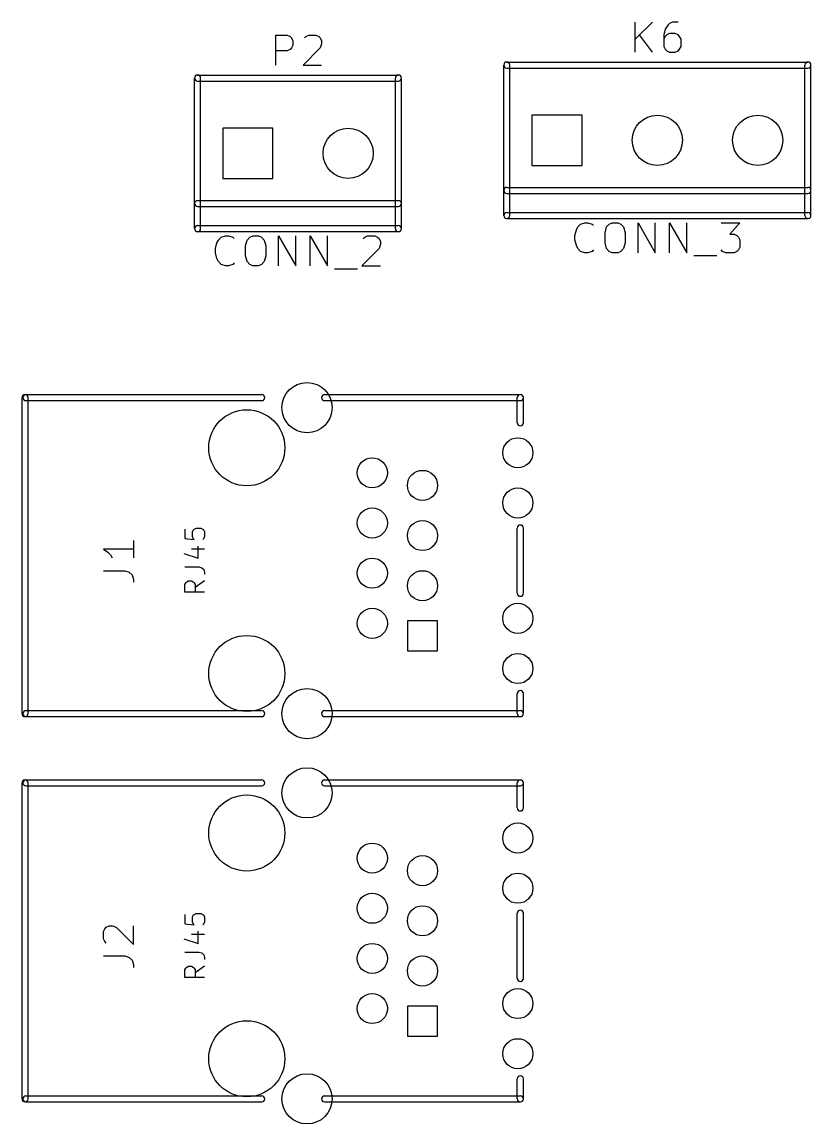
# Model space of a CAD drawing. Extents: x 20 to 120, y -190 to -25.
# Drawn here: x 26.2 to 66.1, y -92.6 to -36.8 of the extents above; entities that cross this region are included whole.
import ezdxf

# ---------------------------------------------------------------- set-up
doc = ezdxf.new("R2010")
doc.units = 0
doc.header["$MEASUREMENT"] = 0
doc.layers.add('BLACK', color=250, linetype='CONTINUOUS')

msp = doc.modelspace()

# ---------------------------------------------------------------- linework, layer by layer
at = {"layer": 'BLACK'}
for p, q in [((57.1935, -38.3105), (57.1935, -36.7865)), ((58.0644, -36.7865), (57.1935, -37.6573)), ((59.0804, -36.7865), (58.9353, -36.859)), ((59.3707, -36.7865), (59.0804, -36.7865)), ((58.7175, -37.1493), (58.645, -37.4396)), ((58.8627, -36.9316), (58.7175, -37.1493)), ((58.9353, -37.367), (58.7901, -37.4396)), ((58.9353, -36.859), (58.8627, -36.9316)), ((59.2255, -37.367), (58.9353, -37.367)), ((59.3707, -37.4396), (59.2255, -37.367)), ((39.0071, -38.9709), (39.0071, -37.4469)), ((39.0071, -37.4469), (39.5877, -37.4469)), ((39.5877, -37.4469), (39.7329, -37.5194)), ((39.7329, -37.5194), (39.8054, -37.592)), ((39.8054, -37.592), (39.878, -37.7371)), ((39.878, -37.7371), (39.878, -37.9549)), ((40.4586, -37.592), (40.5311, -37.5194)), ((40.5311, -37.5194), (40.6763, -37.4469)), ((40.6763, -37.4469), (41.0391, -37.4469)), ((41.0391, -37.4469), (41.1843, -37.5194)), ((41.1843, -37.5194), (41.2569, -37.592)), ((41.2569, -37.592), (41.3294, -37.7371)), ((41.3294, -37.8823), (41.2569, -38.1)), ((41.3294, -37.7371), (41.3294, -37.8823)), ((58.0644, -38.3105), (57.4113, -37.4396)), ((58.645, -37.4396), (58.645, -38.0202)), ((58.7175, -37.5122), (58.645, -37.6573)), ((58.7901, -37.4396), (58.7175, -37.5122)), ((59.4433, -37.5122), (59.3707, -37.4396)), ((59.5158, -37.6573), (59.4433, -37.5122)), ((59.5158, -38.0202), (59.5158, -37.6573)), ((39.5877, -38.2451), (39.0071, -38.2451)), ((39.7329, -38.1726), (39.5877, -38.2451)), ((39.8054, -38.1), (39.7329, -38.1726)), ((39.878, -37.9549), (39.8054, -38.1)), ((41.2569, -38.1), (40.386, -38.9709)), ((58.645, -38.0202), (58.7175, -38.1653)), ((58.7175, -38.1653), (58.7901, -38.2379)), ((58.7901, -38.2379), (58.9353, -38.3105)), ((58.9353, -38.3105), (59.2255, -38.3105)), ((59.2255, -38.3105), (59.3707, -38.2379)), ((59.3707, -38.2379), (59.4433, -38.1653)), ((59.4433, -38.1653), (59.5158, -38.0202)), ((40.386, -38.9709), (41.3294, -38.9709)), ((50.546, -46.5836), (50.546, -38.9636)), ((50.6984, -38.8112), (65.9384, -38.8112)), ((50.8508, -46.5836), (50.8508, -38.9636)), ((65.786, -46.5836), (65.786, -38.9636)), ((66.0908, -46.5836), (66.0908, -38.9636)), ((35.052, -39.4716), (45.212, -39.4716)), ((50.6984, -39.116), (65.9384, -39.116)), ((34.8996, -47.244), (34.8996, -39.624)), ((35.052, -39.7764), (45.212, -39.7764)), ((35.2044, -47.244), (35.2044, -39.624)), ((45.0596, -47.244), (45.0596, -39.624)), ((45.3644, -47.244), (45.3644, -39.624)), ((51.9684, -41.5036), (51.9684, -44.0436)), ((54.5084, -41.5036), (51.9684, -41.5036)), ((54.5084, -44.0436), (54.5084, -41.5036)), ((36.322, -42.164), (36.322, -44.704)), ((38.862, -42.164), (36.322, -42.164)), ((38.862, -44.704), (38.862, -42.164)), ((51.9684, -44.0436), (54.5084, -44.0436)), ((36.322, -44.704), (38.862, -44.704)), ((50.6984, -45.1612), (65.9384, -45.1612)), ((50.6984, -45.466), (65.9384, -45.466)), ((35.052, -45.8216), (45.212, -45.8216)), ((35.052, -46.1264), (45.212, -46.1264)), ((50.6984, -46.4312), (65.9384, -46.4312)), ((50.6984, -46.736), (65.9384, -46.736)), ((35.052, -47.0916), (45.212, -47.0916)), ((35.052, -47.3964), (45.212, -47.3964)), ((54.1455, -47.5996), (54.2181, -47.3093)), ((54.2181, -47.3093), (54.2907, -47.1642)), ((54.2907, -47.1642), (54.4358, -47.019)), ((54.4358, -47.019), (54.6535, -46.9465)), ((54.6535, -46.9465), (54.7987, -46.9465)), ((54.7987, -46.9465), (55.0164, -47.019)), ((55.0164, -47.019), (55.089, -47.0916)), ((55.6695, -47.4545), (55.7421, -47.1642)), ((55.7421, -47.1642), (55.8873, -47.019)), ((55.8873, -47.019), (56.0324, -46.9465)), ((56.0324, -46.9465), (56.3227, -46.9465)), ((56.3227, -46.9465), (56.4678, -47.019)), ((56.4678, -47.019), (56.613, -47.1642)), ((56.613, -47.1642), (56.6855, -47.4545)), ((57.3387, -48.4705), (57.3387, -46.9465)), ((57.3387, -46.9465), (58.2095, -48.4705)), ((58.2095, -48.4705), (58.2095, -46.9465)), ((58.9353, -48.4705), (58.9353, -46.9465)), ((58.9353, -46.9465), (59.8061, -48.4705)), ((59.8061, -48.4705), (59.8061, -46.9465)), ((61.5478, -46.9465), (62.4913, -46.9465)), ((62.4913, -46.9465), (61.9833, -47.527)), ((35.9591, -48.26), (36.0317, -47.9697)), ((36.0317, -47.9697), (36.1043, -47.8246)), ((36.1043, -47.8246), (36.2494, -47.6794)), ((36.2494, -47.6794), (36.4671, -47.6069)), ((36.4671, -47.6069), (36.6123, -47.6069)), ((36.6123, -47.6069), (36.83, -47.6794)), ((36.83, -47.6794), (36.9026, -47.752)), ((37.4831, -48.1149), (37.5557, -47.8246)), ((37.5557, -47.8246), (37.7009, -47.6794)), ((37.7009, -47.6794), (37.846, -47.6069)), ((37.846, -47.6069), (38.1363, -47.6069)), ((38.1363, -47.6069), (38.2814, -47.6794)), ((38.2814, -47.6794), (38.4266, -47.8246)), ((38.4266, -47.8246), (38.4991, -48.1149)), ((39.1523, -49.1309), (39.1523, -47.6069)), ((39.1523, -47.6069), (40.0231, -49.1309)), ((40.0231, -49.1309), (40.0231, -47.6069)), ((40.7489, -49.1309), (40.7489, -47.6069)), ((40.7489, -47.6069), (41.6197, -49.1309)), ((41.6197, -49.1309), (41.6197, -47.6069)), ((43.434, -47.752), (43.5066, -47.6794)), ((43.5066, -47.6794), (43.6517, -47.6069)), ((43.6517, -47.6069), (44.0146, -47.6069)), ((44.0146, -47.6069), (44.1597, -47.6794)), ((44.1597, -47.6794), (44.2323, -47.752)), ((44.2323, -47.752), (44.3049, -47.8971)), ((44.3049, -47.8971), (44.3049, -48.0423)), ((54.1455, -47.8173), (54.1455, -47.5996)), ((54.2181, -48.1076), (54.1455, -47.8173)), ((55.6695, -47.9625), (55.6695, -47.4545)), ((55.7421, -48.2527), (55.6695, -47.9625)), ((56.6855, -47.9625), (56.613, -48.2527)), ((56.6855, -47.4545), (56.6855, -47.9625)), ((61.9833, -47.527), (62.201, -47.527)), ((62.201, -47.527), (62.3461, -47.5996)), ((62.3461, -47.5996), (62.4187, -47.6722)), ((62.4187, -47.6722), (62.4913, -47.8173)), ((62.4913, -47.8173), (62.4913, -48.1802)), ((35.9591, -48.4777), (35.9591, -48.26)), ((36.0317, -48.768), (35.9591, -48.4777)), ((37.4831, -48.6229), (37.4831, -48.1149)), ((38.4991, -48.1149), (38.4991, -48.6229)), ((44.2323, -48.26), (43.3614, -49.1309)), ((44.3049, -48.0423), (44.2323, -48.26)), ((54.2907, -48.2527), (54.2181, -48.1076)), ((54.4358, -48.3979), (54.2907, -48.2527)), ((54.6535, -48.4705), (54.4358, -48.3979)), ((54.7987, -48.4705), (54.6535, -48.4705)), ((55.0164, -48.3979), (54.7987, -48.4705)), ((55.089, -48.3253), (55.0164, -48.3979)), ((55.8873, -48.3979), (55.7421, -48.2527)), ((56.0324, -48.4705), (55.8873, -48.3979)), ((56.3227, -48.4705), (56.0324, -48.4705)), ((56.4678, -48.3979), (56.3227, -48.4705)), ((56.613, -48.2527), (56.4678, -48.3979)), ((61.6204, -48.3979), (61.5478, -48.3253)), ((61.7655, -48.4705), (61.6204, -48.3979)), ((62.201, -48.4705), (61.7655, -48.4705)), ((62.3461, -48.3979), (62.201, -48.4705)), ((62.4187, -48.3253), (62.3461, -48.3979)), ((62.4913, -48.1802), (62.4187, -48.3253)), ((36.1043, -48.9131), (36.0317, -48.768)), ((36.2494, -49.0583), (36.1043, -48.9131)), ((36.4671, -49.1309), (36.2494, -49.0583)), ((36.83, -49.0583), (36.6123, -49.1309)), ((36.9026, -48.9857), (36.83, -49.0583)), ((37.5557, -48.9131), (37.4831, -48.6229)), ((37.7009, -49.0583), (37.5557, -48.9131)), ((37.846, -49.1309), (37.7009, -49.0583)), ((38.2814, -49.0583), (38.1363, -49.1309)), ((38.4266, -48.9131), (38.2814, -49.0583)), ((38.4991, -48.6229), (38.4266, -48.9131)), ((60.169, -48.6156), (61.3301, -48.6156)), ((36.6123, -49.1309), (36.4671, -49.1309)), ((38.1363, -49.1309), (37.846, -49.1309)), ((41.9826, -49.276), (43.1437, -49.276)), ((43.3614, -49.1309), (44.3049, -49.1309)), ((26.3652, -55.6514), (38.3032, -55.6514)), ((41.4782, -55.6514), (51.3842, -55.6514)), ((26.1671, -71.8058), (26.1671, -55.8038)), ((26.3652, -55.9562), (38.3032, -55.9562)), ((26.4719, -71.8058), (26.4719, -55.8038)), ((41.4782, -55.9562), (51.3842, -55.9562)), ((51.2318, -57.0738), (51.2318, -55.8038)), ((51.5366, -57.0738), (51.5366, -55.8038)), ((34.4055, -62.4623), (34.4055, -62.9389)), ((34.8344, -62.51), (34.8821, -62.4623)), ((34.8821, -62.4623), (34.9774, -62.4147)), ((34.9774, -62.4147), (35.2156, -62.4147)), ((35.2156, -62.4147), (35.311, -62.4623)), ((35.311, -62.4623), (35.3586, -62.51)), ((51.2318, -65.7098), (51.2318, -62.4078)), ((51.5366, -65.7098), (51.5366, -62.4078)), ((31.8081, -63.0428), (31.8081, -63.9137)), ((34.4055, -62.9389), (34.8821, -62.9866)), ((34.7868, -62.6053), (34.8344, -62.51)), ((34.7868, -62.8436), (34.7868, -62.6053)), ((34.8344, -62.9389), (34.7868, -62.8436)), ((34.8821, -62.9866), (34.8344, -62.9389)), ((35.3586, -62.9389), (35.311, -62.9866)), ((35.3586, -62.51), (35.4063, -62.6053)), ((35.4063, -62.8436), (35.3586, -62.9389)), ((35.4063, -62.6053), (35.4063, -62.8436)), ((31.8081, -63.4782), (30.2841, -63.4782)), ((30.2841, -63.4782), (30.5018, -63.6234)), ((34.7391, -63.4631), (35.4063, -63.4631)), ((35.0727, -63.9397), (35.0727, -63.3201)), ((30.5018, -63.6234), (30.6469, -63.7685)), ((30.6469, -63.7685), (30.7195, -63.9137)), ((34.3579, -63.7014), (35.0727, -63.9397)), ((30.2841, -64.5668), (31.3726, -64.5668)), ((31.3726, -64.5668), (31.5903, -64.6394)), ((31.5903, -64.6394), (31.7355, -64.7845)), ((34.4055, -64.3686), (35.1203, -64.3686)), ((35.1203, -64.3686), (35.2633, -64.4162)), ((35.2633, -64.4162), (35.3586, -64.5115)), ((35.3586, -64.5115), (35.4063, -64.6545)), ((35.4063, -64.6545), (35.4063, -64.7498)), ((31.7355, -64.7845), (31.8081, -65.0022)), ((31.8081, -65.0022), (31.8081, -65.1474)), ((34.4055, -65.274), (34.4532, -65.1787)), ((34.4055, -65.6553), (34.4055, -65.274)), ((34.4532, -65.1787), (34.5008, -65.131)), ((34.5008, -65.131), (34.5961, -65.0834)), ((34.5961, -65.0834), (34.7391, -65.0834)), ((34.7391, -65.0834), (34.8344, -65.131)), ((34.8344, -65.131), (34.8821, -65.1787)), ((34.8821, -65.1787), (34.9297, -65.274)), ((35.4063, -65.0834), (34.9297, -65.417)), ((34.9297, -65.274), (34.9297, -65.6553)), ((35.4063, -65.6553), (34.4055, -65.6553)), ((47.1932, -67.1068), (45.6692, -67.1068)), ((45.6692, -67.1068), (45.6692, -68.6308)), ((47.1932, -68.6308), (47.1932, -67.1068)), ((45.6692, -68.6308), (47.1932, -68.6308)), ((51.2318, -71.8058), (51.2318, -70.7898)), ((51.5366, -71.8058), (51.5366, -70.7898)), ((26.3652, -71.6534), (38.3032, -71.6534)), ((26.3652, -71.9582), (38.3032, -71.9582)), ((41.4782, -71.6534), (51.3842, -71.6534)), ((41.4782, -71.9582), (51.3842, -71.9582)), ((26.1671, -91.313), (26.1671, -75.311)), ((26.3652, -75.1586), (38.3032, -75.1586)), ((26.4719, -91.313), (26.4719, -75.311)), ((41.4782, -75.1586), (51.3842, -75.1586)), ((51.2318, -76.581), (51.2318, -75.311)), ((51.5366, -76.581), (51.5366, -75.311)), ((26.3652, -75.4634), (38.3032, -75.4634)), ((41.4782, -75.4634), (51.3842, -75.4634)), ((34.4055, -81.9695), (34.4055, -82.4461)), ((34.7868, -82.1125), (34.8344, -82.0172)), ((34.8344, -82.0172), (34.8821, -81.9695)), ((34.8821, -81.9695), (34.9774, -81.9219)), ((34.9774, -81.9219), (35.2156, -81.9219)), ((35.2156, -81.9219), (35.311, -81.9695)), ((35.311, -81.9695), (35.3586, -82.0172)), ((35.3586, -82.0172), (35.4063, -82.1125)), ((51.2318, -85.217), (51.2318, -81.915)), ((51.5366, -85.217), (51.5366, -81.915)), ((30.4292, -82.6226), (30.5743, -82.55)), ((30.5743, -82.55), (30.7195, -82.55)), ((30.7195, -82.55), (30.9372, -82.6226)), ((31.8081, -83.4934), (31.8081, -82.55)), ((34.4055, -82.4461), (34.8821, -82.4938)), ((34.7868, -82.3508), (34.7868, -82.1125)), ((34.8344, -82.4461), (34.7868, -82.3508)), ((34.8821, -82.4938), (34.8344, -82.4461)), ((35.3586, -82.4461), (35.311, -82.4938)), ((35.4063, -82.3508), (35.3586, -82.4461)), ((35.4063, -82.1125), (35.4063, -82.3508)), ((30.2841, -82.8403), (30.3566, -82.6951)), ((30.2841, -83.2031), (30.2841, -82.8403)), ((30.3566, -82.6951), (30.4292, -82.6226)), ((30.9372, -82.6226), (31.8081, -83.4934)), ((34.7391, -82.9703), (35.4063, -82.9703)), ((35.0727, -83.4469), (35.0727, -82.8273)), ((30.3566, -83.3483), (30.2841, -83.2031)), ((30.4292, -83.4209), (30.3566, -83.3483)), ((34.3579, -83.2086), (35.0727, -83.4469)), ((30.2841, -84.074), (31.3726, -84.074)), ((31.3726, -84.074), (31.5903, -84.1466)), ((31.5903, -84.1466), (31.7355, -84.2917)), ((34.4055, -83.8758), (35.1203, -83.8758)), ((35.1203, -83.8758), (35.2633, -83.9234)), ((35.2633, -83.9234), (35.3586, -84.0187)), ((35.3586, -84.0187), (35.4063, -84.1617)), ((35.4063, -84.1617), (35.4063, -84.257)), ((31.7355, -84.2917), (31.8081, -84.5094)), ((31.8081, -84.5094), (31.8081, -84.6546)), ((34.4055, -84.7812), (34.4532, -84.6859)), ((34.4055, -85.1625), (34.4055, -84.7812)), ((34.4532, -84.6859), (34.5008, -84.6382)), ((34.5008, -84.6382), (34.5961, -84.5906)), ((34.5961, -84.5906), (34.7391, -84.5906)), ((34.7391, -84.5906), (34.8344, -84.6382)), ((34.8344, -84.6382), (34.8821, -84.6859)), ((34.8821, -84.6859), (34.9297, -84.7812)), ((35.4063, -84.5906), (34.9297, -84.9242)), ((34.9297, -84.7812), (34.9297, -85.1625)), ((35.4063, -85.1625), (34.4055, -85.1625)), ((47.1932, -86.614), (45.6692, -86.614)), ((45.6692, -86.614), (45.6692, -88.138)), ((47.1932, -88.138), (47.1932, -86.614)), ((45.6692, -88.138), (47.1932, -88.138)), ((51.2318, -91.313), (51.2318, -90.297)), ((51.5366, -91.313), (51.5366, -90.297)), ((26.3652, -91.1606), (38.3032, -91.1606)), ((26.3652, -91.4654), (38.3032, -91.4654)), ((41.4782, -91.1606), (51.3842, -91.1606)), ((41.4782, -91.4654), (51.3842, -91.4654))]:
    msp.add_line(p, q, dxfattribs=at)
for centre, radius in [((58.3184, -42.7736), 1.27), ((63.3984, -42.7736), 1.27), ((42.672, -43.434), 1.27), ((40.5892, -56.3118), 1.27), ((37.5412, -58.3438), 1.9253), ((51.2572, -58.5978), 0.762), ((43.8912, -59.6138), 0.762), ((46.4312, -60.2488), 0.762), ((51.2572, -61.1378), 0.762), ((43.8912, -62.1538), 0.762), ((46.4312, -62.7888), 0.762), ((43.8912, -64.6938), 0.762), ((46.4312, -65.3288), 0.762), ((51.2572, -66.9798), 0.762), ((43.8912, -67.2338), 0.762), ((37.5412, -69.7738), 1.9253), ((51.2572, -69.5198), 0.762), ((40.5892, -71.8058), 1.27), ((40.5892, -75.819), 1.27), ((37.5412, -77.851), 1.9253), ((51.2572, -78.105), 0.762), ((43.8912, -79.121), 0.762), ((46.4312, -79.756), 0.762), ((51.2572, -80.645), 0.762), ((43.8912, -81.661), 0.762), ((46.4312, -82.296), 0.762), ((43.8912, -84.201), 0.762), ((46.4312, -84.836), 0.762), ((51.2572, -86.487), 0.762), ((43.8912, -86.741), 0.762), ((37.5412, -89.281), 1.9253), ((51.2572, -89.027), 0.762), ((40.5892, -91.313), 1.27)]:
    msp.add_circle(centre, radius, dxfattribs=at)
for centre, start, end in [((50.6984, -38.9636), 360, 540), ((50.6984, -38.9636), 90, 270), ((65.9384, -38.9636), 360, 540), ((65.9384, -38.9636), 270, 450), ((35.052, -39.624), 90, 270), ((35.052, -39.624), 360, 540), ((45.212, -39.624), 360, 540), ((45.212, -39.624), 270, 450), ((50.6984, -45.3136), 90, 270), ((65.9384, -45.3136), 270, 450), ((35.052, -45.974), 90, 270), ((45.212, -45.974), 270, 450), ((50.6984, -46.5836), 90, 270), ((50.6984, -46.5836), 180, 360), ((65.9384, -46.5836), 180, 360), ((65.9384, -46.5836), 270, 450), ((35.052, -47.244), 90, 270), ((35.052, -47.244), 180, 360), ((45.212, -47.244), 180, 360), ((45.212, -47.244), 270, 450), ((26.3195, -55.8038), 360, 540), ((26.3652, -55.8038), 90, 270), ((38.3032, -55.8038), 270, 450), ((41.4782, -55.8038), 90, 270), ((51.3842, -55.8038), 360, 540), ((51.3842, -55.8038), 270, 450), ((51.3842, -57.0738), 180, 360), ((51.3842, -62.4078), 360, 540), ((51.3842, -65.7098), 180, 360), ((51.3842, -70.7898), 360, 540), ((26.3195, -71.8058), 180, 360), ((26.3652, -71.8058), 90, 270), ((38.3032, -71.8058), 270, 450), ((41.4782, -71.8058), 90, 270), ((51.3842, -71.8058), 180, 360), ((51.3842, -71.8058), 270, 450), ((26.3195, -75.311), 360, 540), ((26.3652, -75.311), 90, 270), ((38.3032, -75.311), 270, 450), ((41.4782, -75.311), 90, 270), ((51.3842, -75.311), 360, 540), ((51.3842, -75.311), 270, 450), ((51.3842, -76.581), 180, 360), ((51.3842, -81.915), 360, 540), ((51.3842, -85.217), 180, 360), ((51.3842, -90.297), 360, 540), ((26.3195, -91.313), 180, 360), ((26.3652, -91.313), 90, 270), ((38.3032, -91.313), 270, 450), ((41.4782, -91.313), 90, 270), ((51.3842, -91.313), 180, 360), ((51.3842, -91.313), 270, 450)]:
    msp.add_arc(centre, 0.1524, start, end, dxfattribs=at)

doc.saveas('drawing.dxf')
